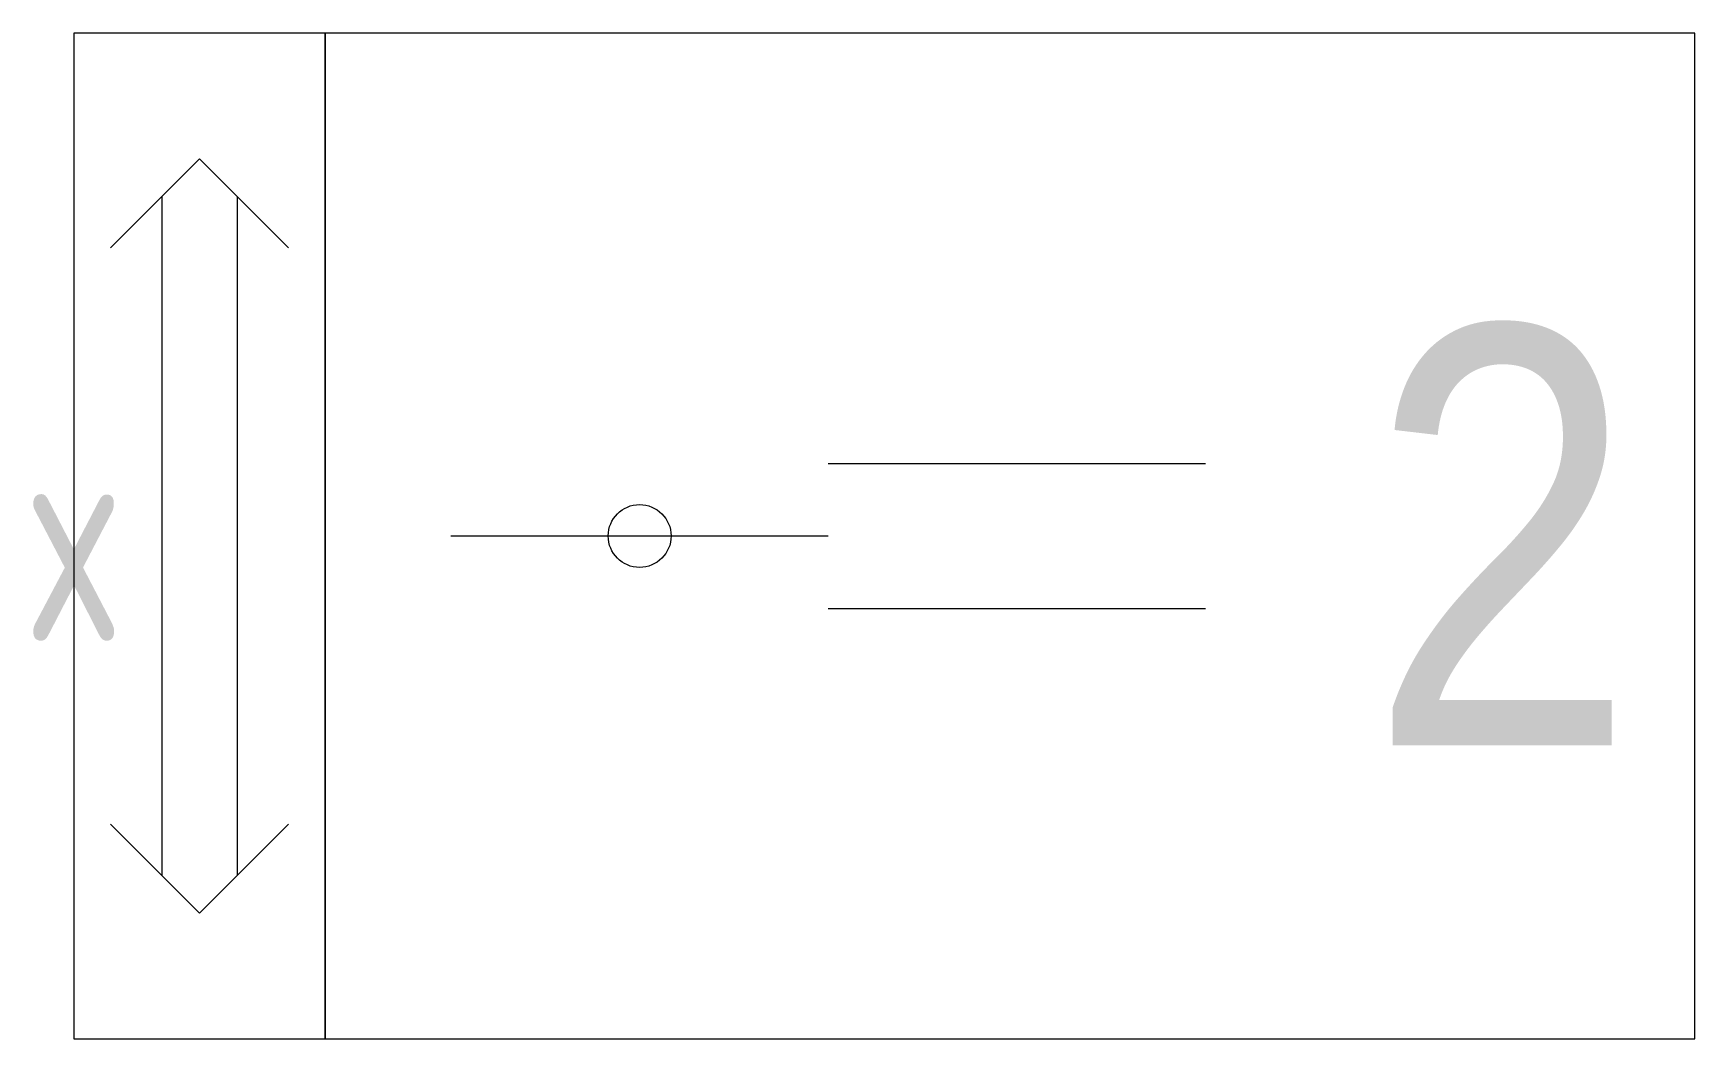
# Model space of a CAD drawing. Header units: metres. Extents: x -162 to 83385, y -62392 to -1971.
# Drawn here: x 79731.7 to 80128, y -15510.9 to -15270.9 of the extents above; entities that cross this region are included whole.
import ezdxf
from ezdxf.enums import TextEntityAlignment as Align

# ---------------------------------------------------------------- set-up
doc = ezdxf.new("R2010")
doc.units = ezdxf.units.M
doc.header["$LTSCALE"] = 0.5
for name, color, linetype, lineweight in [('ELIN_Attribut_01_Produkt_ID', 7, 'Continuous', 0), ('ELIN_Attribut_02_Stromkreis', 7, 'Continuous', 0), ('ELIN_Attribut_03_Verteilerbereich', 7, 'Continuous', 0), ('ELIN_Attribut_04_Montagehoehe', 7, 'Continuous', 0), ('ELIN_Attribut_05_Montageart', 7, 'Continuous', 0), ('ELIN_Attribut_06_Tuernummer', 7, 'Continuous', 0), ('ELIN_Attribut_07_Bemerkung', 7, 'Continuous', 0), ('ELIN_Attribut_08_Adresse', 7, 'Continuous', 0), ('ELIN_Attribut_10_AKZ1', 7, 'Continuous', 0), ('ELIN_Attribut_11_AKZ2', 7, 'Continuous', 0), ('ELIN_Attribut_12_Sonstiges1', 7, 'Continuous', 0), ('ELIN_Attribut_13_Sonstiges2', 7, 'Continuous', 0), ('ELIN_Attribut_14_Bauteil', 7, 'Continuous', 0), ('ELIN_Attribut_15_Ebene', 7, 'Continuous', 0), ('ELIN_Attribut_16_Raumnummer', 7, 'Continuous', 0), ('ELIN_Attribut_17_Raumname', 7, 'Continuous', 0), ('ELIN_Attribut_18_Montageabschnitt', 7, 'Continuous', 0), ('ELIN_Attribut_Basispunkt', 2, 'Continuous', 0), ('ELIN_Attribute_GEMOS', 11, 'Continuous', 0), ('ELIN_EIB_WA_KNX', 10, 'Continuous', 0)]:
    doc.layers.add(name, color=color, linetype=linetype, lineweight=lineweight)
doc.layers.get('0').off()
doc.styles.add('ARIAL_N', font='ARIALN.TTF')
doc.styles.add('ELIN_Attribute', font='isocp.shx', dxfattribs={"width": 0.8})

# ---------------------------------------------------------------- blocks, each defined once
blk = doc.blocks.new('ELIN_EIB_KNX_JALOUSIEAKTOR_2F')
at = {"color": 0, "lineweight": 0}
for p, q in [((30, 90), (8.79, 68.79)), ((30, 90), (51.21, 68.79)), ((21, 81), (21, -81)), ((39, 81), (39, -81)), ((180, 17.32), (270, 17.32)), ((90, 0), (180, 0)), ((180, -17.32), (270, -17.32)), ((8.79, -68.79), (30, -90)), ((51.21, -68.79), (30, -90))]:
    blk.add_line(p, q, dxfattribs=at)
at = {"color": 0}
for points in [[(60, 120), (0, 120), (0, -120), (60, -120)], [(60, -120), (386.69, -120), (386.69, 120), (60, 120)]]:
    blk.add_lwpolyline(points, close=True, dxfattribs=at)
at = {"color": 0, "lineweight": 0}
blk.add_circle((135, 0), 7.5, dxfattribs=at)
at = {"color": 0, "insert": (372.57, 0), "char_height": 100, "attachment_point": 6, "style": 'ARIAL_N'}
blk.add_mtext('2', dxfattribs=at)
at = {"layer": 'ELIN_Attribut_01_Produkt_ID', "style": 'ELIN_Attribute', "width": 0.8, "flags": 8}
blk.add_attdef('01_PRODUKT_ID', (488.5, -14.62, 0), '', height=150, dxfattribs=at)
at = {"layer": 'ELIN_Attribut_02_Stromkreis', "style": 'ELIN_Attribute', "width": 0.8, "flags": 8}
blk.add_attdef('02_STROMKREIS', (488.5, 185.38, 0), '', height=150, dxfattribs=at)
at = {"layer": 'ELIN_Attribut_03_Verteilerbereich', "style": 'ELIN_Attribute', "width": 0.8, "flags": 8}
blk.add_attdef('03_VERTEILERBEREICH', (-247.54, -404.4, 0), '', height=125, dxfattribs=at)
at = {"layer": 'ELIN_Attribut_04_Montagehoehe', "style": 'ELIN_Attribute', "width": 0.8, "flags": 8}
blk.add_attdef('04_MONTAGEHOEHE', text='', height=125, dxfattribs=at).set_placement((-104.91, -14.62, 0), align=Align.RIGHT)
at = {"layer": 'ELIN_Attribut_05_Montageart', "style": 'ELIN_Attribute', "width": 0.8, "flags": 8}
blk.add_attdef('05_MONTAGEART', (488.5, -204.4, 0), '', height=125, dxfattribs=at)
at = {"layer": 'ELIN_Attribut_06_Tuernummer', "style": 'ELIN_Attribute', "width": 0.8, "flags": 8}
blk.add_attdef('06_TUERNUMMER', text='', height=125, dxfattribs=at).set_placement((-104.91, -214.62, 0), align=Align.RIGHT)
at = {"layer": 'ELIN_Attribut_07_Bemerkung', "style": 'ELIN_Attribute', "width": 0.8, "flags": 8}
blk.add_attdef('07_BEMERKUNG', (-247.54, -604.4, 0), '', height=125, dxfattribs=at)
at = {"layer": 'ELIN_Attribut_08_Adresse', "style": 'ELIN_Attribute', "width": 0.8, "flags": 8}
blk.add_attdef('08_ADRESSE', (-247.54, -804.4, 0), '', height=125, dxfattribs=at)
at = {"layer": 'ELIN_Attribut_10_AKZ1', "style": 'ELIN_Attribute', "width": 0.8, "flags": 8}
blk.add_attdef('10_AKZ1', (-247.54, -1204.4, 0), '', height=125, dxfattribs=at)
at = {"layer": 'ELIN_Attribut_11_AKZ2', "style": 'ELIN_Attribute', "width": 0.8, "flags": 8}
blk.add_attdef('11_AKZ2', (-247.54, -1404.4, 0), '', height=125, dxfattribs=at)
at = {"layer": 'ELIN_Attribut_12_Sonstiges1', "style": 'ELIN_Attribute', "width": 0.8, "flags": 8}
blk.add_attdef('12_SONSTIGES1', (-247.54, -1604.4, 0), '', height=125, dxfattribs=at)
at = {"layer": 'ELIN_Attribut_13_Sonstiges2', "style": 'ELIN_Attribute', "width": 0.8, "flags": 8}
blk.add_attdef('13_SONSTIGES2', (-247.54, -1804.4, 0), '', height=125, dxfattribs=at)
at = {"layer": 'ELIN_Attribut_14_Bauteil', "style": 'ELIN_Attribute', "width": 0.8, "flags": 8}
blk.add_attdef('14_BAUTEIL', (-247.54, -2004.4, 0), '', height=125, dxfattribs=at)
at = {"layer": 'ELIN_Attribut_15_Ebene', "style": 'ELIN_Attribute', "width": 0.8, "flags": 8}
blk.add_attdef('15_EBENE', (-247.54, -2204.4, 0), '', height=125, dxfattribs=at)
at = {"layer": 'ELIN_Attribut_16_Raumnummer', "style": 'ELIN_Attribute', "width": 0.8, "flags": 8}
blk.add_attdef('16_RAUMNUMMER', (-247.54, -2404.4, 0), '', height=125, dxfattribs=at)
at = {"layer": 'ELIN_Attribut_17_Raumname', "style": 'ELIN_Attribute', "width": 0.8, "flags": 8}
blk.add_attdef('17_RAUMNAME', (-247.54, -2604.4, 0), '', height=125, dxfattribs=at)
at = {"layer": 'ELIN_Attribut_18_Montageabschnitt', "style": 'ELIN_Attribute', "width": 0.8, "flags": 8}
blk.add_attdef('18_MONTAGEABSCHNITT', (-247.54, -2804.4, 0), '', height=125, dxfattribs=at)
at = {"layer": 'ELIN_Attribut_Basispunkt', "style": 'ELIN_Attribute', "width": 0.8, "flags": 8}
blk.add_attdef('Basispunkt', text='', height=50, dxfattribs=at).set_placement((0, 0), align=Align.MIDDLE)
at = {"layer": 'ELIN_Attribute_GEMOS', "style": 'ELIN_Attribute', "width": 0.6, "flags": 8}
for tag, p in [('G01_PRO02ID', (1836.67, 183.63)), ('G02_BEZEICHNUNG', (1836.67, -14.62, 0)), ('G03_DESCRIPTION', (1836.67, -204.4, 0)), ('G04_GEMOS-SYMBOL', (1840.02, -404.4, 0)), ('G05_GEMOS-TYP', (1840.02, -604.4, 0)), ('G06_ORTSKENNUNG', (1836.67, -804.4, 0)), ('G08_FREI1', (1836.67, -1004.4, 0)), ('G08_FREI2', (1836.67, -1204.4, 0))]:
    blk.add_attdef(tag, p, '', height=125, dxfattribs=at)

msp = doc.modelspace()

# ---------------------------------------------------------------- block references
at = {"layer": 'ELIN_EIB_WA_KNX', "lineweight": 0}
ref = msp.add_blockref('ELIN_EIB_KNX_JALOUSIEAKTOR_2F', (79741.36, -15390.85), dxfattribs=at)
ref.add_attrib('Basispunkt', 'x', dxfattribs={"layer": 'ELIN_Attribut_Basispunkt', "height": 50, "style": 'ELIN_Attribute', "width": 0.8}).set_placement((79741.36, -15390.85), align=Align.MIDDLE)

doc.saveas('drawing.dxf')
